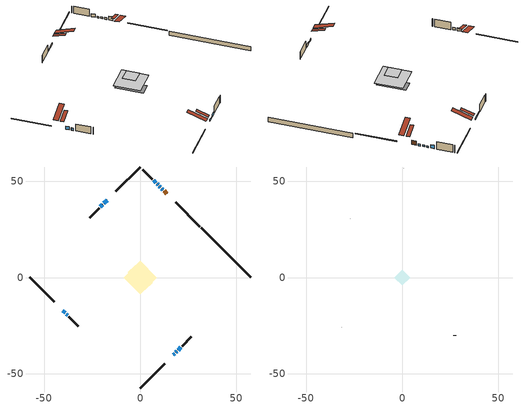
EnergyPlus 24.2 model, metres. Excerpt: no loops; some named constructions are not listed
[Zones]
conditioned space
 floor adiabatic (AdiabaticFloorConstruction): -8.61,0 0,8.61 8.61,0 0,-8.61 z1.9
 floor foundation (Slab1 construction): -6.43,2.63 -2.63,6.43 6.43,-2.63 2.63,-6.43 z-1.45
 wall outside (RimJoist1 construction): 0,-57.43 12.61,-44.82 / -57.43,0 -44.82,-12.61 / 0,57.43 -12.61,44.82 / 31.03,26.4 18.42,39.01 z0.68:0.98
 wall outside (AdiabaticWallConstruction 1): 13.8,43.63 12.46,44.97 z0.68:2.71
 wall outside (AdiabaticWallConstruction): 17.23,-40.2 17.83,-39.6 z0.68:1.53; 11.8,45.63 11.18,46.25 z0.68:1.61; -17.23,40.2 -18.96,38.47 z0.68:1.49; -19.62,37.81 -20.74,36.69 z0.68:1.21; 18.49,-38.94 19.05,-38.38 z0.68:1.22; 10.52,46.91 9.89,47.54 z0.68:1.57; 9.23,48.2 8.75,48.68 z0.68:1.36; -40.2,-17.23 -39.03,-18.4 / 8.09,49.34 6.93,50.5 z0.68:2.32; -38.38,-19.05 -37.74,-19.69 z0.68:1.97; 19.71,-37.72 21.05,-36.38 z0.68:1.99
 wall outside (Wall1 construction): 21.71,-35.72 26.59,-30.84 / -37.09,-20.34 -32.21,-25.22 / -21.4,36.03 -26.28,31.15 / 6.27,51.16 1.39,56.04 z0.68:4.34
 wall foundation (FoundationWall1 construction): 57.43,0 31.69,25.74 z-1.45:0.68
 window (WindowConstruction 8): 17.23,-40.2 17.83,-39.6 z0.68:1.53
 window (WindowConstruction 4): 11.8,45.63 11.18,46.25 z0.68:1.61
 window (WindowConstruction 5): -17.23,40.2 -18.96,38.47 z0.68:1.49
 window (WindowConstruction 6): -19.62,37.81 -20.74,36.69 z0.68:1.21
 window (WindowConstruction 7): 18.49,-38.94 19.05,-38.38 z0.68:1.21
 window (WindowConstruction 9): 10.52,46.91 9.89,47.54 z0.68:1.57
 window (WindowConstruction 10): 9.23,48.2 8.75,48.68 z0.68:1.36
 window (WindowConstruction): -40.2,-17.23 -39.03,-18.4 z0.68:2.32
 window (WindowConstruction 1): -38.37,-19.05 -37.74,-19.69 z0.68:1.97
 window (WindowConstruction 2): 19.71,-37.72 21.05,-36.38 z0.68:1.99
 window (WindowConstruction 3): 8.09,49.34 6.93,50.5 z0.68:2.32
 door (Door): 13.8,43.63 12.46,44.97 z0.68:2.71
 ceiling adiabatic (AdiabaticFloorConstruction): 0,-8.61 8.61,0 0,8.61 -8.61,0 z1.9
 roof outside (Roof1 construction): 14.87,-42.56,4.34 8.81,-36.5,7.19 7.21,-38.1,7.19 13.27,-44.16,4.34; -42.56,-14.87,4.34 -36.5,-8.81,7.19 -38.1,-7.21,7.19 -44.16,-13.27,4.34; -14.87,42.56,4.34 -8.81,36.5,7.19 -7.21,38.1,7.19 -13.27,44.16,4.34; 16.17,41.26,4.34 10.11,35.2,7.19 11.71,33.6,7.19 17.77,39.66,4.34
attic - vented
 floor to conditioned space (Floor1 construction Reversed): -4.11,0 0,4.11 4.11,0 0,-4.11 z4.34
 wall outside (Wall2 construction): 27.25,-30.18 27.33,-30.1 / -31.55,-25.88 -31.47,-25.96 / -26.94,30.49 -27.01,30.42 / 0.73,56.7 0.66,56.77 z0.68:4.34
 roof outside (Roof2 construction): 16.58,-40.85,4.34 12.57,-36.85,6.23 11.52,-37.9,6.23 15.52,-41.91,4.34; -40.85,-16.58,4.34 -36.85,-12.57,6.23 -37.9,-11.52,6.23 -41.91,-15.52,4.34; -16.58,40.85,4.34 -12.57,36.85,6.23 -11.52,37.9,6.23 -15.52,41.91,4.34; 14.46,42.97,4.34 10.45,38.97,6.23 11.51,37.91,6.23 15.51,41.92,4.34
[Material] Roughness=Rough; Thermal Absorptance=0.9
Name | Thickness {m} | Conductivity {W/m-K} | Density {kg/m3} | Specific Heat {J/kg-K} | Solar Absorptance | Visible Absorptance
ceiling loosefill ins | 0.0846667 | 0.0480833 | 16.02 | 1046.75 | 0.7 | 0.7
ceiling stud and cavity | 0.1397 | 0.10237 | 65.682 | 1177.47 | 0.7 | 0.7
gypsum board | 0.0127 | 0.160291 | 801 | 837.4 | 0.6 | 0.6
[Construction]
Floor1 construction: ceiling loosefill ins, ceiling stud and cavity, gypsum board
[Schedule:Day:Interval]
interior lighting schedule day: No, 01:00, 0.108182, 04:00, 0.0901515, 05:00, 0.0991667, 06:00, 0.162273, 07:00, 0.270455, 08:00, 0.342576, 10:00, 0.369621, 11:00, 0.351591, 12:00, 0.333561, 13:00, 0.324545, 14:00, 0.31553, 15:00, 0.333561, 16:00, 0.369621, 17:00, 0.450758, 18:00, 0.585985, 19:00, 0.775303, 20:00, 0.955606, 21:00, 0.991667, 22:00, 0.712197, 23:00, 0.360606, 24:00, 0.162273
interior lighting schedule day 1: No, 01:00, 0.100909, 04:00, 0.0840909, 05:00, 0.0925, 06:00, 0.151364, 07:00, 0.252273, 08:00, 0.319545, 10:00, 0.344773, 11:00, 0.327955, 12:00, 0.311136, 13:00, 0.302727, 14:00, 0.294318, 15:00, 0.311136, 16:00, 0.344773, 17:00, 0.420455, 18:00, 0.546591, 19:00, 0.723182, 20:00, 0.891364, 21:00, 0.925, 22:00, 0.664318, 23:00, 0.336364, 24:00, 0.151364
interior lighting schedule day 2: No, 01:00, 0.0927273, 04:00, 0.0772727, 05:00, 0.085, 06:00, 0.139091, 07:00, 0.231818, 08:00, 0.293636, 10:00, 0.316818, 11:00, 0.301364, 12:00, 0.285909, 13:00, 0.278182, 14:00, 0.270455, 15:00, 0.285909, 16:00, 0.316818, 17:00, 0.386364, 18:00, 0.502273, 19:00, 0.664545, 20:00, 0.819091, 21:00, 0.85, 22:00, 0.610455, 23:00, 0.309091, 24:00, 0.139091
interior lighting schedule day 3: No, 01:00, 0.0845455, 04:00, 0.0704545, 05:00, 0.0775, 06:00, 0.126818, 07:00, 0.211364, 08:00, 0.267727, 10:00, 0.288864, 11:00, 0.274773, 12:00, 0.260682, 13:00, 0.253636, 14:00, 0.246591, 15:00, 0.260682, 16:00, 0.288864, 17:00, 0.352273, 18:00, 0.457955, 19:00, 0.605909, 20:00, 0.746818, 21:00, 0.775, 22:00, 0.556591, 23:00, 0.281818, 24:00, 0.126818
interior lighting schedule day 4: No, 01:00, 0.0763636, 04:00, 0.0636364, 05:00, 0.07, 06:00, 0.114545, 07:00, 0.190909, 08:00, 0.241818, 10:00, 0.260909, 11:00, 0.248182, 12:00, 0.235455, 13:00, 0.229091, 14:00, 0.222727, 15:00, 0.235455, 16:00, 0.260909, 17:00, 0.318182, 18:00, 0.413636, 19:00, 0.547273, 20:00, 0.674545, 21:00, 0.7, 22:00, 0.502727, 23:00, 0.254545, 24:00, 0.114545
interior lighting schedule day 5: No, 01:00, 0.0727273, 04:00, 0.0606061, 05:00, 0.0666667, 06:00, 0.109091, 07:00, 0.181818, 08:00, 0.230303, 10:00, 0.248485, 11:00, 0.236364, 12:00, 0.224242, 13:00, 0.218182, 14:00, 0.212121, 15:00, 0.224242, 16:00, 0.248485, 17:00, 0.30303, 18:00, 0.393939, 19:00, 0.521212, 20:00, 0.642424, 21:00, 0.666667, 22:00, 0.478788, 23:00, 0.242424, 24:00, 0.109091
interior lighting schedule day 6: No, 01:00, 0.0745455, 04:00, 0.0621212, 05:00, 0.0683333, 06:00, 0.111818, 07:00, 0.186364, 08:00, 0.236061, 10:00, 0.254697, 11:00, 0.242273, 12:00, 0.229848, 13:00, 0.223636, 14:00, 0.217424, 15:00, 0.229848, 16:00, 0.254697, 17:00, 0.310606, 18:00, 0.403788, 19:00, 0.534242, 20:00, 0.658485, 21:00, 0.683333, 22:00, 0.490758, 23:00, 0.248485, 24:00, 0.111818
interior lighting schedule day 7: No, 01:00, 0.08, 04:00, 0.0666667, 05:00, 0.0733333, 06:00, 0.12, 07:00, 0.2, 08:00, 0.253333, 10:00, 0.273333, 11:00, 0.26, 12:00, 0.246667, 13:00, 0.24, 14:00, 0.233333, 15:00, 0.246667, 16:00, 0.273333, 17:00, 0.333333, 18:00, 0.433333, 19:00, 0.573333, 20:00, 0.706667, 21:00, 0.733333, 22:00, 0.526667, 23:00, 0.266667, 24:00, 0.12
interior lighting schedule day 8: No, 01:00, 0.0890909, 04:00, 0.0742424, 05:00, 0.0816667, 06:00, 0.133636, 07:00, 0.222727, 08:00, 0.282121, 10:00, 0.304394, 11:00, 0.289545, 12:00, 0.274697, 13:00, 0.267273, 14:00, 0.259848, 15:00, 0.274697, 16:00, 0.304394, 17:00, 0.371212, 18:00, 0.482576, 19:00, 0.638485, 20:00, 0.78697, 21:00, 0.816667, 22:00, 0.586515, 23:00, 0.29697, 24:00, 0.133636
interior lighting schedule day 9: No, 01:00, 0.0972727, 04:00, 0.0810606, 05:00, 0.0891667, 06:00, 0.145909, 07:00, 0.243182, 08:00, 0.30803, 10:00, 0.332348, 11:00, 0.316136, 12:00, 0.299924, 13:00, 0.291818, 14:00, 0.283712, 15:00, 0.299924, 16:00, 0.332348, 17:00, 0.405303, 18:00, 0.526894, 19:00, 0.697121, 20:00, 0.859242, 21:00, 0.891667, 22:00, 0.640379, 23:00, 0.324242, 24:00, 0.145909
interior lighting schedule day 10: No, 01:00, 0.105455, 04:00, 0.0878788, 05:00, 0.0966667, 06:00, 0.158182, 07:00, 0.263636, 08:00, 0.333939, 10:00, 0.360303, 11:00, 0.342727, 12:00, 0.325152, 13:00, 0.316364, 14:00, 0.307576, 15:00, 0.325152, 16:00, 0.360303, 17:00, 0.439394, 18:00, 0.571212, 19:00, 0.755758, 20:00, 0.931515, 21:00, 0.966667, 22:00, 0.694242, 23:00, 0.351515, 24:00, 0.158182
interior lighting schedule day 11: No, 01:00, 0.109091, 04:00, 0.0909091, 05:00, 0.1, 06:00, 0.163636, 07:00, 0.272727, 08:00, 0.345455, 10:00, 0.372727, 11:00, 0.354545, 12:00, 0.336364, 13:00, 0.327273, 14:00, 0.318182, 15:00, 0.336364, 16:00, 0.372727, 17:00, 0.454545, 18:00, 0.590909, 19:00, 0.781818, 20:00, 0.963636, 21:00, 1, 22:00, 0.718182, 23:00, 0.363636, 24:00, 0.163636
interior lighting schedule default day; occupants schedule default day; clothes dryer schedule default day; cooking range schedule default day; mech vent bath fan 0 schedule default day; mech vent bath fan 1 schedule default day; misc plug loads schedule default day; general water use schedule default day; heating setpoint default day; cooling setpoint default day; clothes dryer exhaust 0 schedule default day; cooling season schedule day; cooling season schedule day 2; cooling season schedule default day; exterior lighting schedule default day; natural vent schedule default day: No, 24:00, 0
occupants schedule day: No, 05:00, 0.426829, 06:00, 0.719512, 07:00, 1, 08:00, 0.670732, 09:00, 0.329268, 14:00, 0.170732, 15:00, 0.231707, 16:00, 0.329268, 17:00, 0.5, 18:00, 0.670732, 19:00, 0.829268, 21:00, 1, 22:00, 0.853659, 23:00, 0.646341, 24:00, 0.426829
clothes dryer schedule day; clothes dryer exhaust 0 schedule day: No, 01:00, 0.123457, 02:00, 0.0740741, 03:00, 0.0493827, 04:00, 0.0246914, 05:00, 0.0493827, 06:00, 0.0740741, 07:00, 0.197531, 08:00, 0.395062, 09:00, 0.592593, 10:00, 0.839506, 11:00, 0.962963, 12:00, 1, 13:00, 0.91358, 14:00, 0.82716, 15:00, 0.716049, 16:00, 0.753086, 17:00, 0.679012, 18:00, 0.666667, 20:00, 0.62963, 21:00, 0.641975, 22:00, 0.666667, 23:00, 0.54321, 24:00, 0.296296
cooking range schedule day: No, 05:00, 0.0597015, 06:00, 0.11194, 07:00, 0.171642, 08:00, 0.291045, 11:00, 0.343284, 12:00, 0.402985, 13:00, 0.462687, 14:00, 0.343284, 15:00, 0.291045, 16:00, 0.402985, 17:00, 0.567164, 18:00, 1, 19:00, 0.850746, 20:00, 0.432836, 21:00, 0.291045, 22:00, 0.231343, 23:00, 0.171642, 24:00, 0.11194
mech vent bath fan 0 schedule day; mech vent bath fan 1 schedule day: No, 07:00, 0, 08:00, 1, 09:00, 0.2, 24:00, 0
misc plug loads schedule day: No, 06:00, 0.705882, 07:00, 0.745098, 08:00, 0.803922, 15:00, 0.823529, 16:00, 0.862745, 17:00, 0.921569, 18:00, 0.980392, 19:00, 1, 20:00, 0.980392, 21:00, 0.941176, 22:00, 0.862745, 23:00, 0.784314, 24:00, 0.72549
general water use schedule day: No, 01:00, 0.315068, 03:00, 0.287671, 04:00, 0.342466, 05:00, 0.369863, 06:00, 0.520548, 07:00, 0.60274, 08:00, 0.534247, 10:00, 0.506849, 11:00, 0.465753, 14:00, 0.479452, 15:00, 0.534247, 16:00, 0.589041, 17:00, 0.69863, 18:00, 0.876712, 19:00, 0.890411, 20:00, 0.986301, 21:00, 1, 22:00, 0.863014, 23:00, 0.616438, 24:00, 0.465753
heating setpoint day: No, 07:00, 18, 23:00, 21, 24:00, 18
cooling setpoint day: No, 24:00, 25
cooling season schedule day 1: No, 24:00, 1
exterior lighting schedule day: No, 01:00, 0.566667, 03:00, 0.524167, 05:00, 0.495833, 06:00, 0.5525, 07:00, 0.623333, 08:00, 0.580833, 09:00, 0.439167, 10:00, 0.354167, 12:00, 0.34, 13:00, 0.354167, 14:00, 0.396667, 15:00, 0.425, 16:00, 0.495833, 17:00, 0.623333, 18:00, 0.793333, 19:00, 0.906667, 20:00, 0.963333, 21:00, 0.991667, 22:00, 0.920833, 23:00, 0.793333, 24:00, 0.665833
exterior lighting schedule day 1: No, 01:00, 0.528571, 03:00, 0.488929, 05:00, 0.4625, 06:00, 0.515357, 07:00, 0.581429, 08:00, 0.541786, 09:00, 0.409643, 10:00, 0.330357, 12:00, 0.317143, 13:00, 0.330357, 14:00, 0.37, 15:00, 0.396429, 16:00, 0.4625, 17:00, 0.581429, 18:00, 0.74, 19:00, 0.845714, 20:00, 0.898571, 21:00, 0.925, 22:00, 0.858929, 23:00, 0.74, 24:00, 0.621071
exterior lighting schedule day 10: No, 01:00, 0.552381, 03:00, 0.510952, 05:00, 0.483333, 06:00, 0.538571, 07:00, 0.607619, 08:00, 0.56619, 09:00, 0.428095, 10:00, 0.345238, 12:00, 0.331429, 13:00, 0.345238, 14:00, 0.386667, 15:00, 0.414286, 16:00, 0.483333, 17:00, 0.607619, 18:00, 0.773333, 19:00, 0.88381, 20:00, 0.939048, 21:00, 0.966667, 22:00, 0.897619, 23:00, 0.773333, 24:00, 0.649048
exterior lighting schedule day 11: No, 01:00, 0.571429, 03:00, 0.528571, 05:00, 0.5, 06:00, 0.557143, 07:00, 0.628571, 08:00, 0.585714, 09:00, 0.442857, 10:00, 0.357143, 12:00, 0.342857, 13:00, 0.357143, 14:00, 0.4, 15:00, 0.428571, 16:00, 0.5, 17:00, 0.628571, 18:00, 0.8, 19:00, 0.914286, 20:00, 0.971429, 21:00, 1, 22:00, 0.928571, 23:00, 0.8, 24:00, 0.671429
exterior lighting schedule day 2: No, 01:00, 0.485714, 03:00, 0.449286, 05:00, 0.425, 06:00, 0.473571, 07:00, 0.534286, 08:00, 0.497857, 09:00, 0.376429, 10:00, 0.303571, 12:00, 0.291429, 13:00, 0.303571, 14:00, 0.34, 15:00, 0.364286, 16:00, 0.425, 17:00, 0.534286, 18:00, 0.68, 19:00, 0.777143, 20:00, 0.825714, 21:00, 0.85, 22:00, 0.789286, 23:00, 0.68, 24:00, 0.570714
exterior lighting schedule day 3: No, 01:00, 0.442857, 03:00, 0.409643, 05:00, 0.3875, 06:00, 0.431786, 07:00, 0.487143, 08:00, 0.453929, 09:00, 0.343214, 10:00, 0.276786, 12:00, 0.265714, 13:00, 0.276786, 14:00, 0.31, 15:00, 0.332143, 16:00, 0.3875, 17:00, 0.487143, 18:00, 0.62, 19:00, 0.708571, 20:00, 0.752857, 21:00, 0.775, 22:00, 0.719643, 23:00, 0.62, 24:00, 0.520357
exterior lighting schedule day 4: No, 01:00, 0.4, 03:00, 0.37, 05:00, 0.35, 06:00, 0.39, 07:00, 0.44, 08:00, 0.41, 09:00, 0.31, 10:00, 0.25, 12:00, 0.24, 13:00, 0.25, 14:00, 0.28, 15:00, 0.3, 16:00, 0.35, 17:00, 0.44, 18:00, 0.56, 19:00, 0.64, 20:00, 0.68, 21:00, 0.7, 22:00, 0.65, 23:00, 0.56, 24:00, 0.47
exterior lighting schedule day 5: No, 01:00, 0.380952, 03:00, 0.352381, 05:00, 0.333333, 06:00, 0.371429, 07:00, 0.419048, 08:00, 0.390476, 09:00, 0.295238, 10:00, 0.238095, 12:00, 0.228571, 13:00, 0.238095, 14:00, 0.266667, 15:00, 0.285714, 16:00, 0.333333, 17:00, 0.419048, 18:00, 0.533333, 19:00, 0.609524, 20:00, 0.647619, 21:00, 0.666667, 22:00, 0.619048, 23:00, 0.533333, 24:00, 0.447619
exterior lighting schedule day 6: No, 01:00, 0.390476, 03:00, 0.36119, 05:00, 0.341667, 06:00, 0.380714, 07:00, 0.429524, 08:00, 0.400238, 09:00, 0.302619, 10:00, 0.244048, 12:00, 0.234286, 13:00, 0.244048, 14:00, 0.273333, 15:00, 0.292857, 16:00, 0.341667, 17:00, 0.429524, 18:00, 0.546667, 19:00, 0.624762, 20:00, 0.66381, 21:00, 0.683333, 22:00, 0.634524, 23:00, 0.546667, 24:00, 0.45881
exterior lighting schedule day 7: No, 01:00, 0.419048, 03:00, 0.387619, 05:00, 0.366667, 06:00, 0.408571, 07:00, 0.460952, 08:00, 0.429524, 09:00, 0.324762, 10:00, 0.261905, 12:00, 0.251429, 13:00, 0.261905, 14:00, 0.293333, 15:00, 0.314286, 16:00, 0.366667, 17:00, 0.460952, 18:00, 0.586667, 19:00, 0.670476, 20:00, 0.712381, 21:00, 0.733333, 22:00, 0.680952, 23:00, 0.586667, 24:00, 0.492381
exterior lighting schedule day 8: No, 01:00, 0.466667, 03:00, 0.431667, 05:00, 0.408333, 06:00, 0.455, 07:00, 0.513333, 08:00, 0.478333, 09:00, 0.361667, 10:00, 0.291667, 12:00, 0.28, 13:00, 0.291667, 14:00, 0.326667, 15:00, 0.35, 16:00, 0.408333, 17:00, 0.513333, 18:00, 0.653333, 19:00, 0.746667, 20:00, 0.793333, 21:00, 0.816667, 22:00, 0.758333, 23:00, 0.653333, 24:00, 0.548333
exterior lighting schedule day 9: No, 01:00, 0.509524, 03:00, 0.47131, 05:00, 0.445833, 06:00, 0.496786, 07:00, 0.560476, 08:00, 0.522262, 09:00, 0.394881, 10:00, 0.318452, 12:00, 0.305714, 13:00, 0.318452, 14:00, 0.356667, 15:00, 0.382143, 16:00, 0.445833, 17:00, 0.560476, 18:00, 0.713333, 19:00, 0.815238, 20:00, 0.86619, 21:00, 0.891667, 22:00, 0.827976, 23:00, 0.713333, 24:00, 0.59869
[Schedule:Week:Daily]
heating setpoint Week Rule - Jan1-Dec31: heating setpoint day, heating setpoint day, heating setpoint day, heating setpoint day, heating setpoint day, heating setpoint day, heating setpoint day, heating setpoint default day, heating setpoint default day, heating setpoint default day, heating setpoint default day, heating setpoint default day
cooling season schedule Week Rule - Aug26-Sep1: cooling season schedule day 1, cooling season schedule day 1, cooling season schedule day 1, cooling season schedule day 1, cooling season schedule day 1, cooling season schedule day 1, cooling season schedule day 2, cooling season schedule default day, cooling season schedule default day, cooling season schedule default day, cooling season schedule default day, cooling season schedule default day
cooling season schedule Week Rule - Sep2-Dec31: cooling season schedule day 2, cooling season schedule day 2, cooling season schedule day 2, cooling season schedule day 2, cooling season schedule day 2, cooling season schedule day 2, cooling season schedule day 2, cooling season schedule default day, cooling season schedule default day, cooling season schedule default day, cooling season schedule default day, cooling season schedule default day
exterior lighting schedule Week Rule - Sep2-Sep29: exterior lighting schedule day 8, exterior lighting schedule day 8, exterior lighting schedule day 8, exterior lighting schedule day 8, exterior lighting schedule day 8, exterior lighting schedule day 8, exterior lighting schedule day 8, exterior lighting schedule default day, exterior lighting schedule default day, exterior lighting schedule default day, exterior lighting schedule default day, exterior lighting schedule default day
exterior lighting schedule Week Rule - Sep30-Oct6: exterior lighting schedule day 8, exterior lighting schedule day 9, exterior lighting schedule day 9, exterior lighting schedule day 9, exterior lighting schedule day 9, exterior lighting schedule day 9, exterior lighting schedule day 9, exterior lighting schedule default day, exterior lighting schedule default day, exterior lighting schedule default day, exterior lighting schedule default day, exterior lighting schedule default day
exterior lighting schedule Week Rule - Oct7-Oct27: exterior lighting schedule day 9, exterior lighting schedule day 9, exterior lighting schedule day 9, exterior lighting schedule day 9, exterior lighting schedule day 9, exterior lighting schedule day 9, exterior lighting schedule day 9, exterior lighting schedule default day, exterior lighting schedule default day, exterior lighting schedule default day, exterior lighting schedule default day, exterior lighting schedule default day
exterior lighting schedule Week Rule - Oct28-Nov3: exterior lighting schedule day 9, exterior lighting schedule day 9, exterior lighting schedule day 9, exterior lighting schedule day 9, exterior lighting schedule day 10, exterior lighting schedule day 10, exterior lighting schedule day 10, exterior lighting schedule default day, exterior lighting schedule default day, exterior lighting schedule default day, exterior lighting schedule default day, exterior lighting schedule default day
exterior lighting schedule Week Rule - Nov4-Nov24: exterior lighting schedule day 10, exterior lighting schedule day 10, exterior lighting schedule day 10, exterior lighting schedule day 10, exterior lighting schedule day 10, exterior lighting schedule day 10, exterior lighting schedule day 10, exterior lighting schedule default day, exterior lighting schedule default day, exterior lighting schedule default day, exterior lighting schedule default day, exterior lighting schedule default day
exterior lighting schedule Week Rule - Nov25-Dec1: exterior lighting schedule day 10, exterior lighting schedule day 10, exterior lighting schedule day 10, exterior lighting schedule day 10, exterior lighting schedule day 10, exterior lighting schedule day 10, exterior lighting schedule day 11, exterior lighting schedule default day, exterior lighting schedule default day, exterior lighting schedule default day, exterior lighting schedule default day, exterior lighting schedule default day
exterior lighting schedule Week Rule - Dec2-Dec31: exterior lighting schedule day 11, exterior lighting schedule day 11, exterior lighting schedule day 11, exterior lighting schedule day 11, exterior lighting schedule day 11, exterior lighting schedule day 11, exterior lighting schedule day 11, exterior lighting schedule default day, exterior lighting schedule default day, exterior lighting schedule default day, exterior lighting schedule default day, exterior lighting schedule default day
natural vent schedule Week Rule - Jan1-Dec31: natural vent schedule default day, natural vent schedule default day, natural vent schedule default day, natural vent schedule default day, natural vent schedule default day, natural vent schedule default day, natural vent schedule default day, natural vent schedule default day, natural vent schedule default day, natural vent schedule default day, natural vent schedule default day, natural vent schedule default day
